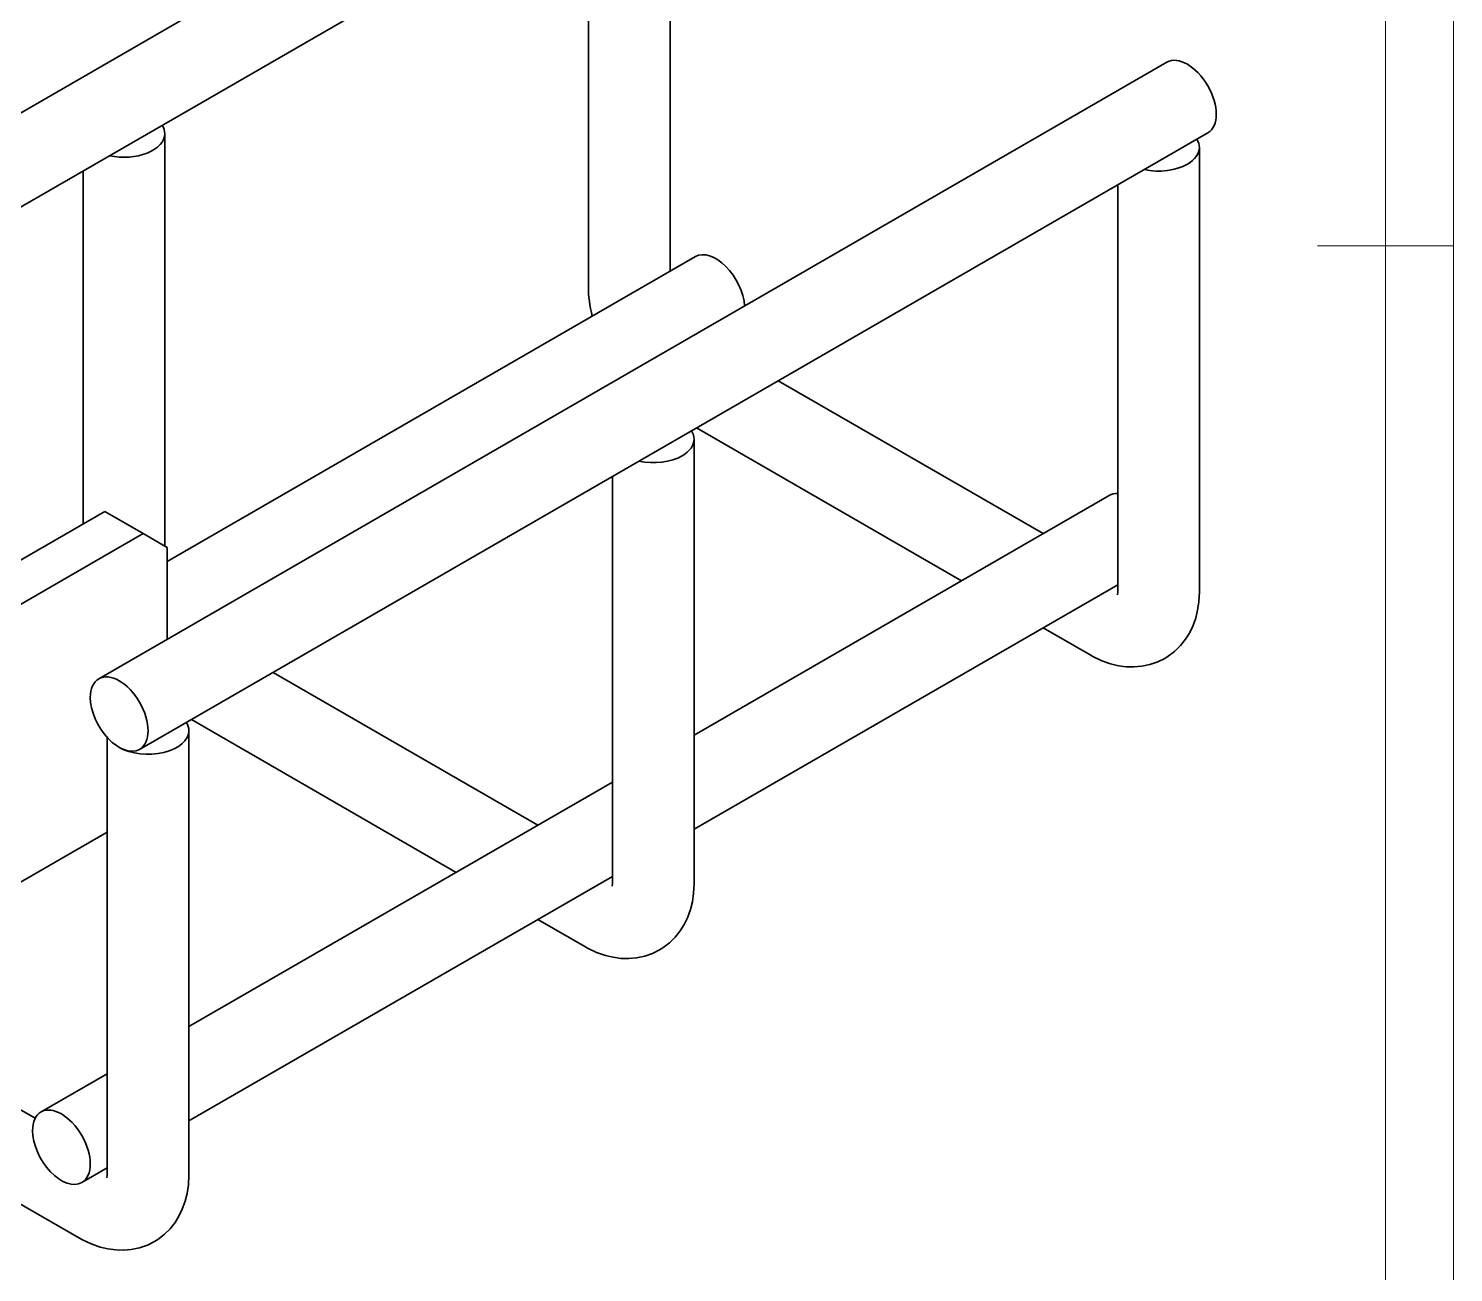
# Model space of a CAD drawing. Header units: millimetres. Extents: x -15766 to 80009, y -9701 to 15159.
# Drawn here: x 3733.6 to 3943, y 13399.8 to 13582.7 of the extents above; entities that cross this region are included whole.
import ezdxf

# ---------------------------------------------------------------- set-up
doc = ezdxf.new("R2010")
doc.units = ezdxf.units.MM
for name, color, linetype, lineweight in [('AM_VIS', 7, 'Continuous', 18), ('CDRAFT0', 7, 'Continuous', 18), ('title_frame', 7, 'Continuous', 18), ('粗实线层_1', 7, 'Continuous', 15)]:
    doc.layers.add(name, color=color, linetype=linetype, lineweight=lineweight)

# ---------------------------------------------------------------- blocks, each defined once
blk = doc.blocks.new('*X611')
at = {"layer": 'CDRAFT0'}
blk.add_line((420, 0), (420, 297), dxfattribs=at)
at = {"layer": '粗实线层_1'}
for p, q in [((415, 5), (415, 292)), ((420, 148.5), (410, 148.5))]:
    blk.add_line(p, q, dxfattribs=at)

msp = doc.modelspace()

# ---------------------------------------------------------------- linework, layer by layer
at = {"layer": 'AM_VIS', "lineweight": 35}
for p, q in [((3823.11612, 13622.65501), (3666.13858, 13532.02385)), ((3829.11612, 13612.26268), (3672.13858, 13521.63158)), ((3827.87344, 13547.01799), (3827.87344, 13610.1104)), ((3815.87344, 13544.79064), (3815.87344, 13604.61705)), ((3900.89786, 13577.74767), (3743.92032, 13487.11656)), ((3906.89786, 13567.35539), (3749.92032, 13476.72423)), ((3753.62735, 13506.62553), (3753.62735, 13567.24431)), ((3905.65518, 13499.88335), (3905.65518, 13565.20305)), ((3741.62735, 13509.89134), (3741.62735, 13561.75096)), ((3893.65518, 13499.88335), (3893.65518, 13559.7097)), ((3831.60147, 13549.17027), (3753.99161, 13504.36217)), ((3843.77334, 13530.91014), (3882.68496, 13508.4445)), ((3831.77334, 13523.98198), (3870.68496, 13501.51634)), ((3831.40909, 13457.01726), (3831.40909, 13522.33702)), ((3819.40909, 13457.01726), (3819.40909, 13516.84367)), ((3892.4125, 13514.06096), (3831.40909, 13478.84056)), ((3744.79873, 13511.72252), (3720.0502, 13497.43382)), ((3744.79873, 13511.72252), (3750.45596, 13508.45653)), ((3750.45596, 13508.45653), (3725.70694, 13494.16783)), ((3750.45596, 13508.45653), (3753.99161, 13506.41533)), ((3753.99161, 13506.41533), (3753.99161, 13492.93108)), ((3893.65518, 13500.92198), (3831.40909, 13464.98412)), ((3893.65518, 13499.88335), (3893.61905, 13499.4619)), ((3882.68496, 13494.58812), (3889.58438, 13490.60472)), ((3769.52676, 13488.04411), (3808.43838, 13465.57848)), ((3757.16299, 13414.15123), (3757.16299, 13479.47093)), ((3757.52676, 13481.11589), (3796.43838, 13458.65025)), ((3745.16299, 13414.15123), (3745.16299, 13478.47606)), ((3819.40909, 13471.91234), (3757.16299, 13435.97447)), ((3725.70694, 13453.343), (3745.16299, 13464.57585)), ((3819.40909, 13458.05589), (3757.16299, 13422.11803)), ((3819.40909, 13457.01726), (3819.37246, 13456.59587)), ((3685.38125, 13450.89354), (3734.57364, 13422.49236)), ((3808.43838, 13451.72203), (3815.33828, 13447.73863)), ((3677.45205, 13441.61491), (3741.0917, 13404.87254)), ((3745.16299, 13429.04625), (3735.43496, 13423.4298)), ((3745.16299, 13415.18987), (3741.43496, 13413.03752)), ((3745.16299, 13414.15123), (3745.12637, 13413.72978))]:
    msp.add_line(p, q, dxfattribs=at)
for points in [[(3905.65518, 13499.88335), (3905.58536, 13498.44096), (3905.4003, 13497.17754), (3905.11905, 13496.03471), (3904.69229, 13494.84477), (3904.19864, 13493.82872), (3903.62491, 13492.9091), (3902.89053, 13491.98399), (3902.0253, 13491.13445), (3901.07412, 13490.41264), (3900.58438, 13490.10942)], [(3900.58438, 13490.10942), (3899.55362, 13489.59624), (3898.39737, 13489.19322), (3897.19766, 13488.94096), (3896.07803, 13488.84239), (3894.90469, 13488.8709), (3893.7626, 13489.02263), (3892.61709, 13489.29509), (3891.30801, 13489.75408), (3890.00625, 13490.36992), (3889.58438, 13490.60472)], [(3831.40909, 13457.01726), (3831.33926, 13455.57494), (3831.1542, 13454.31145), (3830.87295, 13453.16863), (3830.44619, 13451.97868), (3829.95254, 13450.96263), (3829.37881, 13450.04302), (3828.64444, 13449.11797), (3827.7792, 13448.26836), (3826.82754, 13447.54656), (3826.33828, 13447.24333)], [(3826.33828, 13447.24333), (3825.30703, 13446.73015), (3824.15127, 13446.32713), (3822.95108, 13446.07494), (3821.83145, 13445.97637), (3820.65811, 13446.00481), (3819.51602, 13446.15654), (3818.371, 13446.429), (3817.06192, 13446.88805), (3815.76016, 13447.50383), (3815.33828, 13447.73863)], [(3757.16299, 13414.15123), (3757.09317, 13412.70885), (3756.90762, 13411.44536), (3756.62637, 13410.3026), (3756.2001, 13409.1126), (3755.70645, 13408.0966), (3755.13223, 13407.17693), (3754.39834, 13406.25188), (3753.53311, 13405.40233), (3752.58145, 13404.68053), (3752.0917, 13404.3773)], [(3752.0917, 13404.3773), (3751.06094, 13403.86406), (3749.90518, 13403.46105), (3748.70498, 13403.20885), (3747.58536, 13403.11028), (3746.41202, 13403.13878), (3745.26993, 13403.29051), (3744.12491, 13403.56297), (3742.81582, 13404.02196), (3741.51358, 13404.6378), (3741.0917, 13404.87254)]]:
    msp.add_lwpolyline(points, dxfattribs=at)
for centre, major_axis, ratio, start_param, end_param in [((3903.89786, 13572.55156), (-3, 5.19617), 0.57735, 3.141592654, 6.283185307), ((3747.62735, 13567.24431), (6, 0), 0.57735, 0, 0.358319688), ((3747.62735, 13567.24431), (6, 0), 0.57735, 4.354069387, 6.283185307), ((3899.65518, 13565.20305), (6, 0), 0.57735, 5.497787144, 6.283185307), ((3899.65518, 13565.20305), (6, 0), 0.57735, 0, 0.358319688), ((3899.65518, 13565.20305), (6, 0), 0.57735, 4.354069387, 5.497787144), ((3834.60147, 13543.97417), (-3, 5.19617), 0.57735, 4.004915796, 6.283185307), ((3830.70938, 13539.41448), (11.12256, -14.03784), 0.699413, 3.86477663, 4.143628971), ((3825.40909, 13522.33702), (6, 0), 0.57735, 0, 0.358319688), ((3825.40909, 13522.33702), (6, 0), 0.57735, 5.497787144, 6.283185307), ((3825.40909, 13522.33702), (6, 0), 0.57735, 4.354069387, 5.497787144), ((3895.4125, 13508.86479), (-3, 5.19617), 0.57735, 5.92486562, 6.283185307), ((3746.92032, 13481.9204), (-3, 5.19617), 0.57735, 3.141592654, 6.283185307), ((3746.92032, 13481.9204), (-3, 5.19617), 0.57735, 0, 0.785398163), ((3746.92032, 13481.9204), (-3, 5.19617), 0.57735, 0.785398163, 3.141592654), ((3751.16299, 13479.47093), (6, 0), 0.57735, 3.926990817, 6.283185307), ((3751.16299, 13479.47093), (6, 0), 0.57735, 0, 0.358319688), ((3738.43496, 13418.23369), (-3, 5.19617), 0.57735, 0, 0.785398163), ((3738.43496, 13418.23369), (-3, 5.19617), 0.57735, 3.141592654, 6.283185307), ((3738.43496, 13418.23369), (-3, 5.19617), 0.57735, 0.785398163, 3.141592654)]:
    msp.add_ellipse(centre, major_axis=major_axis, ratio=ratio, start_param=start_param, end_param=end_param, dxfattribs=at)

# ---------------------------------------------------------------- block references
at = {"layer": 'title_frame', "xscale": 2, "yscale": 2, "zscale": 2}
msp.add_blockref('*X611', (3103.00016, 13253.73384), dxfattribs=at)

doc.saveas('drawing.dxf')
